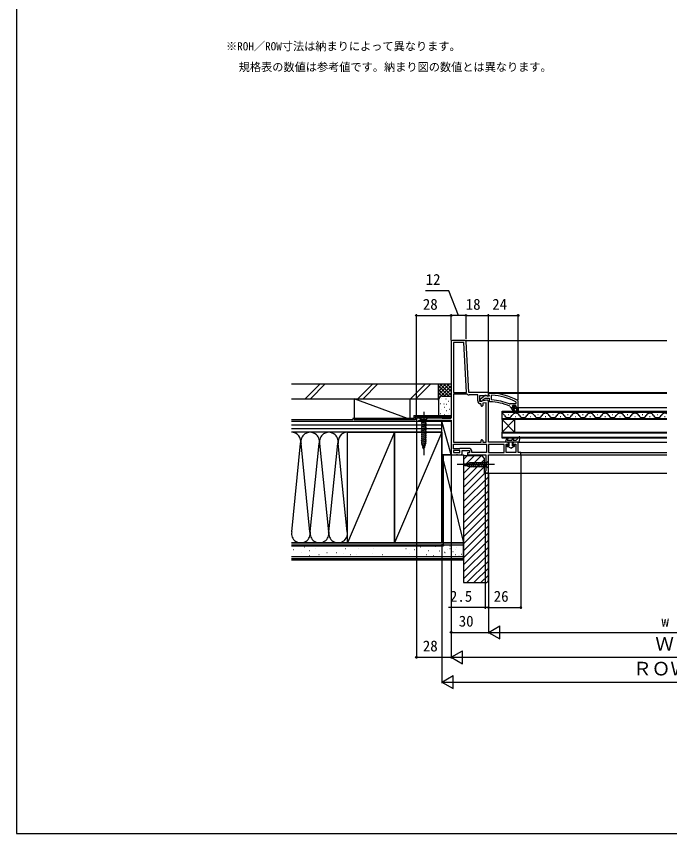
# Model space of a CAD drawing. Units: millimetres, scale not verified. Extents: x -525 to 525, y -783 to 779.
# Drawn here: x -525 to 1, y -783 to -125 of the extents above; entities that cross this region are included whole.
import ezdxf
from ezdxf.enums import TextEntityAlignment as Align

# ---------------------------------------------------------------- set-up
doc = ezdxf.new("R2010")
doc.units = ezdxf.units.MM
doc.header["$LTSCALE"] = 4
for name, color, linetype in [('0-1_USER1', 3, 'Continuous'), ('0-2_YKK_11', 7, 'Continuous'), ('0-3_YKK_12', 2, 'Continuous'), ('0-4_YKK_13', 4, 'Continuous'), ('0-6_YKK_D', 6, 'Continuous'), ('0-7_YKK_ZWAK', 7, 'Continuous'), ('0-8_YSS_K', 3, 'Continuous'), ('0-9_YSS_KE', 3, 'Continuous')]:
    doc.layers.add(name, color=color, linetype=linetype)
doc.styles.add('ＭＳ ゴシック', font='')
doc.styles.get('ＭＳ ゴシック').set_extended_font_data('MS Gothic')

msp = doc.modelspace()

# ---------------------------------------------------------------- linework, layer by layer
at = {"layer": '0-2_YKK_11'}
msp.add_line((-163.949, -385.8), (-174, -385.8), dxfattribs=at)
for points in [[(-175, -386.8), (-175, -448.3), (-203, -448.3), (-203, -450.8), (-201.7, -450.8), (-201.223, -450.45), (-200.746, -450.1), (-175, -450.1), (-175, -477.8), (-170.758, -477.8), (-170.575, -477.68), (-170.025, -477.68), (-169.842, -477.8), (-167.2, -477.8)], [(-146.174, -434.015), (-151.8, -435.007), (-151.8, -430.2), (-146.444, -430.2), (-145.576, -430.742), (-145, -430.423), (-145, -427.8), (-160.799, -427.8), (-162.95, -386.748)], [(-173.2, -429.2), (-173.2, -467.8), (-150.8, -467.8), (-150.8, -466.4)], [(-161.752, -429.274), (-162.014, -429.2), (-173.2, -429.2)], [(-153.6, -434.411), (-153.6, -429.6), (-160.599, -429.6)], [(-147.517, -430.213), (-151.5, -433.325), (-151.5, -434.8), (-150.399, -434.8), (-149.899, -434.325), (-149.708, -433.955), (-147.461, -432.2), (-144.3, -432.2), (-144.3, -434.801), (-143.803, -435.301)], [(-144, -428.3), (-145, -428.3), (-145, -429.4), (-144.563, -429.896), (-144.3, -430.194), (-144.3, -430.6), (-145.7, -430.6), (-146.1, -430.4)], [(-142.179, -429.937), (-142.7, -430.437), (-142.7, -433.239), (-142.222, -433.739)], [(-150.8, -438.111), (-150.8, -437.211), (-151.3, -436.711)], [(-149.6, -466.4), (-149.6, -467.8), (-146.8, -467.8), (-146.8, -435.953), (-149.6, -436.447), (-149.6, -438.111)], [(-129.8, -467.8), (-145, -467.8), (-145, -435)], [(-128.096, -436.945), (-127.506, -436.792), (-127.112, -436.6)], [(-127.691, -438.874), (-127.4, -439.314), (-126.9, -439.8), (-126.3, -439.8), (-126.3, -440.3), (-124.213, -443.432), (-123.535, -443.011), (-125.1, -440.3), (-122, -440.3), (-122, -442.8), (-121, -442.8), (-121, -439.8), (-121, -442.8), (-122, -442.8), (-122, -440.3), (-125.1, -440.3), (-123.535, -443.011), (-124.213, -443.432), (-126.3, -440.3), (-126.3, -439.8), (-125.5, -439.8), (-125.2, -439.5), (-125.425, -439.21), (-125.8, -438.725), (-125.8, -438.7), (-124.994, -438.7), (-124.696, -438.963), (-123.704, -438.963), (-123.406, -438.7), (-122.6, -438.7), (-123.1, -438.2), (-125.3, -438.2), (-125.8, -438.7), (-124.994, -438.7), (-124.696, -438.963), (-123.704, -438.963), (-123.406, -438.7), (-122.6, -438.7), (-122.975, -439.21), (-123.2, -439.5)], [(-127.112, -436.6), (-122.6, -436.6), (-122.6, -435.694), (-122.862, -435.255)], [(-123.2, -439.5), (-122.9, -439.8), (-121, -439.8)], [(-121, -439.8), (-121, -434.753), (-121.253, -434.318)], [(-173.2, -469.2), (-146.4, -469.2), (-146.4, -476), (-158.4, -476), (-158.4, -475)], [(-160.7, -472.7), (-167.5, -472.7), (-167.9, -472.9), (-168.3, -473.1), (-173.2, -473.1), (-173.2, -469.2)], [(-166.2, -476.8), (-166.2, -474.5), (-160.2, -474.5), (-160.2, -476.3), (-161.8, -476.3), (-161.8, -477.8), (-147, -477.8), (-147, -490.708), (-147.25, -491.004), (-147.5, -491.3), (-147.5, -492.8), (-145, -492.8), (-145, -477.8), (-119, -477.8), (-119, -476), (-121, -476), (-121, -467.8), (-124.3, -467.8)], [(-125.3, -468.8), (-125.3, -469.3), (-122.8, -469.3), (-122.8, -476), (-130.6, -476), (-130.6, -469.3), (-128.8, -469.3), (-128.8, -468.8)]]:
    msp.add_lwpolyline(points, dxfattribs=at)
for points in [[(-162.601, -427.8), (-164.708, -387.6), (-173.2, -387.6), (-173.2, -427.8)], [(-145, -476), (-132.4, -476), (-132.4, -469.6), (-145, -469.6)], [(-168, -474.5), (-173.2, -474.5), (-173.2, -476), (-168, -476)]]:
    msp.add_lwpolyline(points, close=True, dxfattribs=at)
for centre, radius, start, end in [((-174, -386.8), 1, 90.00001, 179.99999), ((-163.949, -386.8), 1, 3.00003, 90), ((-160.599, -427.4), 2.2, 238.41364, 270.00001), ((-146.9, -431), 1, 36.86989, 128.08672), ((-146, -435), 1, 360, 99.99998), ((-144, -474.3), 46, 60.36285, 90.00001), ((-144, -474.3), 40.6, 66.93796, 87.4899), ((-144, -474.3), 44.4, 61.57018, 87.65008), ((-151.3, -434.411), 2.3, 180.00001, 269.99999), ((-150.2, -438.111), 0.6, 179.99999, 0.00001), ((-144, -474.3), 39, 65.28016, 89.70988), ((-150.2, -466.4), 0.6, 359.99999, 180.00001), ((-160.7, -475), 2.3, 0.00001, 89.99999), ((-129.8, -468.8), 1, 0.00001, 89.99999), ((-124.3, -468.8), 1, 90.00001, 179.99999), ((-167.2, -476.8), 1, 270.00001, 359.99999)]:
    msp.add_arc(centre, radius, start, end, dxfattribs=at)
at = {"layer": '0-3_YKK_12'}
for p, q in [((-163.949, -385.8), (-1.458, -385.8)), ((-145.5, -427.8), (-1.458, -427.8)), ((-144, -428.3), (-1.458, -428.3)), ((-121, -439.8), (-1.458, -439.8)), ((-134, -442.8), (-1.458, -442.8)), ((-134, -449.6), (-134, -442.8)), ((-1.458, -443.8), (-134, -443.8)), ((-129.2, -445.44), (-128.8, -445.44)), ((-123.2, -446.96), (-122.8, -446.96)), ((-117.2, -445.44), (-116.8, -445.44)), ((-111.2, -446.96), (-110.8, -446.96)), ((-105.2, -445.44), (-104.8, -445.44)), ((-99.2, -446.96), (-98.8, -446.96)), ((-93.2, -445.44), (-92.8, -445.44)), ((-87.2, -446.96), (-86.8, -446.96)), ((-81.2, -445.44), (-80.8, -445.44)), ((-75.2, -446.96), (-74.8, -446.96)), ((-69.2, -445.44), (-68.8, -445.44)), ((-63.2, -446.96), (-62.8, -446.96)), ((-57.2, -445.44), (-56.8, -445.44)), ((-51.2, -446.96), (-50.8, -446.96)), ((-45.2, -445.44), (-44.8, -445.44)), ((-39.2, -446.96), (-38.8, -446.96)), ((-33.2, -445.44), (-32.8, -445.44)), ((-27.2, -446.96), (-26.8, -446.96)), ((-21.2, -445.44), (-20.8, -445.44)), ((-15.2, -446.96), (-14.8, -446.96)), ((-15.2, -446.96), (-14.8, -446.96)), ((-9.2, -445.44), (-8.8, -445.44)), ((-3.2, -446.96), (-2.8, -446.96)), ((-3.2, -446.96), (-2.8, -446.96)), ((-134, -448.6), (-1.458, -448.6)), ((-134, -449.6), (-134, -459.6)), ((-134, -449.6), (-124, -459.6)), ((-134, -459.6), (-124, -449.6)), ((-1.458, -449.6), (-134, -449.6)), ((-124, -449.6), (-124, -459.6)), ((-134, -459.6), (-1.458, -459.6)), ((-134, -464.6), (-134, -459.6)), ((-1.458, -460.6), (-134, -460.6)), ((-134, -463.6), (-1.458, -463.6)), ((-1.458, -464.6), (-134, -464.6)), ((-121.5, -467.8), (-1.458, -467.8)), ((-119.5, -476), (-1.458, -476)), ((-119.5, -477.8), (-1.458, -477.8)), ((-145.5, -492.8), (-1.458, -492.8))]:
    msp.add_line(p, q, dxfattribs=at)
for centre, start, end in [((-135, -447.877), 29.20254, 73.08415), ((-129, -444.523), 209.20254, 330.79746), ((-123, -447.877), 29.20254, 150.79746), ((-117, -444.523), 209.20254, 330.79746), ((-111, -447.877), 29.20254, 150.79746), ((-105, -444.523), 209.20254, 330.79746), ((-99, -447.877), 29.20254, 150.79746), ((-93, -444.523), 209.20254, 330.79746), ((-87, -447.877), 29.20254, 150.79746), ((-81, -444.523), 209.20254, 330.79746), ((-75, -447.877), 29.20254, 150.79746), ((-69, -444.523), 209.20254, 330.79746), ((-63, -447.877), 29.20254, 150.79746), ((-57, -444.523), 209.20254, 330.79746), ((-51, -447.877), 29.20254, 150.79746), ((-45, -444.523), 209.20254, 330.79746), ((-39, -447.877), 29.20254, 150.79746), ((-33, -444.523), 209.20254, 330.79746), ((-27, -447.877), 29.20254, 150.79746), ((-21, -444.523), 209.20254, 330.79746), ((-15, -447.877), 29.20254, 150.79746), ((-9, -444.523), 209.20254, 330.79746), ((-3, -447.877), 63.34326, 150.79746)]:
    msp.add_arc(centre, 3.437, start, end, dxfattribs=at)
at = {"layer": '0-4_YKK_13'}
for p, q in [((-197, -443.301), (-197, -478.301)), ((-193.9, -448.301), (-200.1, -448.301)), ((-200.1, -448.301), (-198.55, -449.851)), ((-199.1, -452.278), (-194.9, -451.152)), ((-199.1, -453.831), (-194.9, -452.705)), ((-198.55, -449.851), (-198.55, -468.385)), ((-195.45, -449.851), (-198.55, -449.851)), ((-193.9, -448.301), (-195.45, -449.851)), ((-195.45, -468.385), (-195.45, -449.851)), ((-199.1, -455.384), (-194.9, -454.258)), ((-199.1, -456.936), (-194.9, -455.811)), ((-199.1, -458.489), (-194.9, -457.364)), ((-199.1, -460.042), (-194.9, -458.917)), ((-199.1, -461.595), (-194.9, -460.47)), ((-199.1, -463.148), (-194.9, -462.023)), ((-199.1, -464.701), (-194.9, -463.576)), ((-199.1, -466.254), (-194.9, -465.128)), ((-199.1, -467.807), (-194.9, -466.681)), ((-130.261, -464.607), (-131.6, -467.8)), ((-129.339, -464.993), (-129.761, -466)), ((-124.969, -466), (-124.458, -465.034)), ((-124.969, -466), (-122.6, -466)), ((-120.298, -463.433), (-122.6, -466)), ((-119.612, -463.796), (-120.6, -467.8)), ((-198.841, -469.29), (-194.9, -468.234)), ((-197, -473.301), (-198.55, -468.385)), ((-198.39, -470.722), (-195.354, -469.909)), ((-197.938, -472.154), (-195.888, -471.605)), ((-197, -473.301), (-195.45, -468.385)), ((-120.6, -467.8), (-131.6, -467.8)), ((-129.15, -470.3), (-129.9, -470.3)), ((-129.9, -471.1), (-129.266, -471.1)), ((-127.05, -472.5), (-129.266, -471.1)), ((-128.95, -470.354), (-128.3, -470.729)), ((-128.3, -470.729), (-128.3, -467.8)), ((-127.05, -472.5), (-124.834, -471.1)), ((-125.8, -467.8), (-125.8, -470.729)), ((-125.15, -470.354), (-125.8, -470.729)), ((-124.2, -470.3), (-124.95, -470.3)), ((-124.834, -471.1), (-124.2, -471.1)), ((-140, -485.8), (-170, -485.8)), ((-165, -485.8), (-160.084, -484.25)), ((-165, -485.8), (-160.084, -487.35)), ((-163.853, -484.862), (-163.304, -486.911)), ((-162.421, -484.41), (-161.608, -487.446)), ((-160.989, -483.959), (-159.933, -487.9)), ((-146.55, -484.25), (-160.084, -484.25)), ((-159.506, -483.7), (-158.38, -487.9)), ((-157.953, -483.7), (-156.827, -487.9)), ((-156.4, -483.7), (-155.274, -487.9)), ((-154.847, -483.7), (-153.721, -487.9)), ((-153.294, -483.7), (-152.169, -487.9)), ((-151.741, -483.7), (-150.616, -487.9)), ((-150.188, -483.7), (-149.063, -487.9)), ((-148.635, -483.7), (-147.51, -487.9)), ((-145, -482.7), (-146.55, -484.25)), ((-146.55, -487.35), (-146.55, -484.25)), ((-145, -488.9), (-145, -482.7)), ((-160.084, -487.35), (-146.55, -487.35)), ((-145, -488.9), (-146.55, -487.35))]:
    msp.add_line(p, q, dxfattribs=at)
msp.add_lwpolyline([(-129.761, -466), (-126.1, -466), (-125.342, -464.566)], dxfattribs=at)
for centre, radius, start, end in [((-129.8, -464.8), 0.5, 337.25283, 157.25283), ((-124.9, -464.8), 0.5, 332.13522, 152.13522), ((-120, -463.7), 0.4, 346.1348, 138.11337), ((-129.9, -470.7), 0.4, 89.99781, 270), ((-129.15, -470.7), 0.4, 59.99841, 90), ((-124.95, -470.7), 0.4, 90, 119.9989), ((-124.2, -470.7), 0.4, 270, 89.99781)]:
    msp.add_arc(centre, radius, start, end, dxfattribs=at)
at = {"layer": '0-6_YKK_D'}
for p, q in [((-203, -447.8), (-203, -364.8)), ((-203, -365.8), (-175, -365.8)), ((-175, -385.8), (-175, -364.8)), ((-175, -385.8), (-175, -364.8)), ((-163, -365.8), (-175, -365.8)), ((-163, -384.8), (-163, -364.8)), ((-163, -384.8), (-163, -364.8)), ((-163, -365.8), (-145, -365.8)), ((-145, -427.3), (-145, -364.8)), ((-145, -427.3), (-145, -364.8)), ((-145, -365.8), (-121, -365.8)), ((-121, -433.753), (-121, -364.8)), ((-203, -451.3), (-203, -641.8)), ((-175, -478.3), (-175, -641.8)), ((-175, -478.3), (-175, -641.8)), ((-175, -478.3), (-175, -621.8)), ((-119, -478.3), (-119, -601.8)), ((-147.5, -493.3), (-147.5, -601.8)), ((-145, -493.3), (-145, -621.8)), ((-145, -493.3), (-145, -621.8)), ((-145, -493.3), (-145, -601.8)), ((-145, -493.3), (-145, -601.8)), ((-182.502, -549.8), (-182.502, -661.801)), ((-147.5, -600.8), (-177.07, -600.8)), ((-145, -600.8), (-147.5, -600.8)), ((-145, -600.8), (-119, -600.8)), ((-145, -600.8), (-142.45, -600.8)), ((-145, -620.8), (-135.907, -615.55)), ((-135.907, -626.05), (-135.907, -615.55)), ((-175, -620.8), (-145, -620.8)), ((-145, -620.8), (-135.907, -626.05)), ((-145, -620.8), (-126.813, -620.8)), ((-134.5, -620.8), (134.5, -620.8)), ((-175, -640.8), (-165.907, -635.55)), ((-165.907, -646.05), (-165.907, -635.55)), ((-203, -640.8), (-175, -640.8)), ((-175, -640.8), (-165.907, -646.05)), ((-175, -640.8), (-156.813, -640.8)), ((-164.5, -640.8), (164.5, -640.8)), ((-182.502, -660.801), (-173.409, -655.551)), ((-173.409, -666.051), (-173.409, -655.551)), ((-182.502, -660.801), (-173.409, -666.051)), ((-182.502, -660.801), (-164.316, -660.801)), ((-172.002, -660.801), (172, -660.801))]:
    msp.add_line(p, q, dxfattribs=at)
msp.add_lwpolyline([(-169, -365.8), (-176.927, -345.8), (-195.654, -345.8)], dxfattribs=at)
for centre in [(-203, -365.8), (-175, -365.8), (-175, -365.8), (-163, -365.8), (-163, -365.8), (-145, -365.8), (-145, -365.8), (-121, -365.8), (-147.5, -600.8), (-145, -600.8), (-145, -600.8), (-119, -600.8), (-175, -620.8), (-203, -640.8)]:
    msp.add_circle(centre, 0.637, dxfattribs=at)
at = {"layer": '0-7_YKK_ZWAK'}
msp.add_line((-525, 747.2), (-525, -782.8), dxfattribs=at)
msp.add_lwpolyline([(-525, -782.8), (525, -782.8), (525, 747.2)], dxfattribs=at)
at = {"layer": '0-8_YSS_K'}
for p, q in [((-280.538, -420.8), (-292.538, -432.8)), ((-276.295, -420.8), (-288.295, -432.8)), ((-238.111, -420.8), (-250.111, -432.8)), ((-233.869, -420.8), (-245.869, -432.8)), ((-207.685, -432.8), (-195.685, -420.8)), ((-191.442, -420.8), (-203.442, -432.8)), ((-185.203, -420.8), (-175, -420.8)), ((-185.203, -433.8), (-185.203, -420.8)), ((-176.345, -420.8), (-185.203, -429.658)), ((-179.174, -420.8), (-185.203, -426.829)), ((-182.002, -420.8), (-185.203, -424.001)), ((-184.83, -420.8), (-185.203, -421.173)), ((-175, -429.861), (-184.061, -420.8)), ((-175, -427.033), (-181.233, -420.8)), ((-175, -424.204), (-178.404, -420.8)), ((-175, -421.376), (-175.576, -420.8)), ((-175, -422.283), (-185.203, -432.486)), ((-176.889, -430.8), (-185.203, -422.486)), ((-179.718, -430.8), (-185.203, -425.315)), ((-175, -425.112), (-180.688, -430.8)), ((-253.003, -432.8), (-208.003, -432.8)), ((-208.003, -448.8), (-208.003, -432.8)), ((-182.529, -430.818), (-185.203, -428.143)), ((-184.408, -431.766), (-185.203, -430.972)), ((-185.203, -433.8), (-185.203, -445.3)), ((-182.398, -432.468), (-182.598, -432.468)), ((-182.203, -430.8), (-175, -430.8)), ((-179.06, -433.135), (-179.26, -433.135)), ((-175, -427.94), (-177.86, -430.8)), ((-183.399, -436.807), (-183.599, -436.807)), ((-180.729, -437.141), (-180.929, -437.141)), ((-180.126, -439.934), (-180.326, -439.934)), ((-178.392, -437.475), (-178.592, -437.475)), ((-177.204, -434.966), (-177.404, -434.966)), ((-183.399, -444.823), (-183.599, -444.823)), ((-182.398, -441.481), (-182.598, -441.481)), ((-180.395, -445.654), (-180.595, -445.654)), ((-178.726, -442.482), (-178.926, -442.482)), ((-176.723, -444.489), (-176.923, -444.489)), ((-176.419, -441.395), (-176.619, -441.395)), ((-303.5, -450.8), (-182.5, -450.8)), ((-303.5, -453.8), (-182.5, -453.8)), ((-175, -477.8), (-182.5, -450.8)), ((-182.5, -459.8), (-182.5, -450.8)), ((-182.203, -448.3), (-175.203, -448.3)), ((-180.061, -448.161), (-180.261, -448.161)), ((-177.391, -447.493), (-177.591, -447.493)), ((-303.5, -456.8), (-182.5, -456.8)), ((-182.5, -459.8), (-303.5, -459.8)), ((-258.5, -459.801), (-303.5, -459.801)), ((-220.5, -459.8), (-258.5, -548.8)), ((-258.5, -548.801), (-258.5, -459.801)), ((-182.5, -459.8), (-220.5, -548.8)), ((-303.342, -539.77), (-296.158, -468.833)), ((-288.658, -539.77), (-295.842, -468.833)), ((-288.342, -539.77), (-281.158, -468.833)), ((-280.842, -468.833), (-273.658, -539.77)), ((-273.342, -539.77), (-266.158, -468.833)), ((-258.658, -539.77), (-265.842, -468.833)), ((-182.5, -548.8), (-182.5, -477.8)), ((-182.5, -477.8), (-165, -548.8)), ((-165, -481.611), (-162.189, -478.8)), ((-165, -487.268), (-156.532, -478.8)), ((-165, -492.925), (-150.875, -478.8)), ((-165, -498.582), (-148, -481.582)), ((-165, -504.239), (-148, -487.239)), ((-165, -509.895), (-147.803, -492.698)), ((-165, -515.552), (-145, -495.552)), ((-165, -521.209), (-145, -501.209)), ((-165, -526.866), (-145, -506.866)), ((-165, -532.523), (-145, -512.523)), ((-165, -538.18), (-145, -518.18)), ((-165, -543.837), (-145, -523.837)), ((-165, -549.493), (-145, -529.493)), ((-165, -555.15), (-145, -535.15)), ((-165, -560.807), (-145, -540.807)), ((-258.5, -548.801), (-303.5, -548.801)), ((-303.5, -550.3), (-165, -550.3)), ((-299.447, -550.542), (-299.647, -550.542)), ((-292.854, -552.19), (-293.054, -552.19)), ((-276.371, -551.366), (-276.571, -551.366)), ((-267.305, -551.366), (-267.505, -551.366)), ((-254.118, -551.366), (-254.318, -551.366)), ((-243.404, -551.366), (-243.604, -551.366)), ((-231.111, -551.366), (-231.311, -551.366)), ((-199.627, -552.19), (-199.827, -552.19)), ((-191.386, -551.366), (-191.586, -551.366)), ((-187.295, -551.799), (-187.495, -551.799)), ((-180.669, -551.019), (-180.869, -551.019)), ((-175.782, -551.366), (-175.982, -551.366)), ((-167.871, -550.63), (-168.071, -550.63)), ((-165, -566.464), (-145, -546.464)), ((-165, -572.121), (-145, -552.121)), ((-301.92, -554.338), (-302.12, -554.338)), ((-295.326, -556.811), (-295.526, -556.811)), ((-288.733, -555.162), (-288.933, -555.162)), ((-283.788, -553.514), (-283.988, -553.514)), ((-281.316, -558.459), (-281.516, -558.459)), ((-274.722, -556.811), (-274.922, -556.811)), ((-267.305, -556.811), (-267.505, -556.811)), ((-261.536, -557.635), (-261.736, -557.635)), ((-259.888, -553.514), (-260.088, -553.514)), ((-255.767, -558.459), (-255.967, -558.459)), ((-250.822, -558.459), (-251.022, -558.459)), ((-249.173, -553.514), (-249.373, -553.514)), ((-238.459, -557.635), (-238.659, -557.635)), ((-237.635, -553.514), (-237.835, -553.514)), ((-230.286, -558.459), (-230.486, -558.459)), ((-211.166, -553.514), (-211.366, -553.514)), ((-208.693, -557.635), (-208.893, -557.635)), ((-204.572, -554.338), (-204.772, -554.338)), ((-194.682, -558.459), (-194.882, -558.459)), ((-193.034, -555.162), (-193.234, -555.162)), ((-184.177, -555.417), (-184.377, -555.417)), ((-180.142, -556.587), (-180.342, -556.587)), ((-179.848, -556.811), (-180.048, -556.811)), ((-177.804, -554.248), (-178.004, -554.248)), ((-175.727, -553.514), (-175.927, -553.514)), ((-173.309, -555.987), (-173.509, -555.987)), ((-171.606, -558.459), (-171.806, -558.459)), ((-171.379, -554.248), (-171.579, -554.248)), ((-170.804, -552.711), (-171.004, -552.711)), ((-166.381, -558), (-166.581, -558)), ((-165, -577.778), (-145, -557.778)), ((-303.5, -559.8), (-165, -559.8)), ((-303.5, -562.3), (-165, -562.3)), ((-298.623, -560.107), (-298.823, -560.107)), ((-288.733, -559.283), (-288.933, -559.283)), ((-269.777, -560.107), (-269.977, -560.107)), ((-246.701, -560.107), (-246.901, -560.107)), ((-202.924, -559.283), (-203.124, -559.283)), ((-188.913, -559.283), (-189.113, -559.283)), ((-183.987, -559.705), (-184.187, -559.705)), ((-177.375, -560.107), (-177.575, -560.107)), ((-175.465, -560.095), (-175.665, -560.095)), ((-168.65, -559.705), (-168.85, -559.705)), ((-162.366, -580.8), (-145, -563.435)), ((-156.709, -580.8), (-145, -569.091)), ((-151.052, -580.8), (-145, -574.748))]:
    msp.add_line(p, q, dxfattribs=at)
for points in [[(-210.003, -448.8), (-253.003, -432.8), (-253.003, -448.8)], [(-182.5, -477.8), (-165, -477.8), (-165, -548.8), (-182.5, -548.8)]]:
    msp.add_lwpolyline(points, dxfattribs=at)
msp.add_lwpolyline([(-182.5, -477.8), (-182.5, -450.8), (-175, -450.8), (-175, -477.8)], close=True, dxfattribs=at)
for centre, radius, start, end in [((-182.203, -433.8), 3, 90, 180), ((-182.203, -445.3), 3, 180, 270), ((-303.5, -467.301), 7.5, 348.21647, 90), ((-288.5, -467.301), 7.5, 348.21647, 191.78354), ((-273.5, -467.301), 7.5, 348.21647, 191.78354), ((-258.5, -467.301), 7.5, 90, 191.78354), ((-296, -541.301), 7.5, 168.21638, 11.78352), ((-281, -541.301), 7.5, 168.21638, 11.78352), ((-266, -541.301), 7.5, 168.21638, 11.78352)]:
    msp.add_arc(centre, radius, start, end, dxfattribs=at)
at = {"layer": '0-9_YSS_KE'}
for p, q in [((-303.5, -432.8), (-185.203, -432.8)), ((-205, -446.3), (-175, -446.3)), ((-254, -449.8), (-303.5, -449.8)), ((-254, -448.8), (-254, -449.8)), ((-204, -447.3), (-175, -447.3)), ((-258.5, -548.8), (-258.5, -459.8)), ((-258.5, -459.8), (-220.5, -459.8)), ((-220.5, -459.8), (-220.5, -548.8)), ((-181.5, -477.8), (-181.5, -551.3)), ((-181.5, -477.8), (-181.5, -551.3)), ((-303.5, -548.801), (-165.187, -548.8)), ((-181.5, -551.3), (-303.5, -551.3)), ((-181.5, -551.3), (-303.5, -551.3)), ((-220.5, -548.8), (-258.5, -548.8)), ((-165, -561.3), (-165, -548.8)), ((-303.5, -561.3), (-165, -561.3))]:
    msp.add_line(p, q, dxfattribs=at)
for points in [[(-303.5, -420.8), (-185.203, -420.8), (-185.203, -432.8)], [(-205, -446.3), (-205, -448.8), (-254, -448.8)], [(-204, -447.3), (-204, -449.8), (-253, -449.8)], [(-165, -478.8), (-165, -580.8), (-147, -580.8)], [(-145, -578.8), (-145, -492.8), (-148, -492.8), (-148, -480.8), (-150, -478.8), (-165, -478.8)]]:
    msp.add_lwpolyline(points, dxfattribs=at)
msp.add_lwpolyline([(-220.5, -548.8), (-220.5, -459.8), (-182.5, -459.8), (-182.5, -548.8)], close=True, dxfattribs=at)
msp.add_arc((-147, -578.8), 2, 270.00001, 359.99999, dxfattribs=at)

# ---------------------------------------------------------------- texts
at = {"layer": '0-1_USER1', "style": 'ＭＳ ゴシック'}
for s, p in [('※ROH／ROW寸法は納まりによって異なります。', (-356.227, -154.385)), ('\u3000規格表の数値は参考値です。納まり図の数値とは異なります。', (-355, -171.124))]:
    msp.add_text(s, height=6.598, dxfattribs=at).set_placement(p, align=Align.BOTTOM_LEFT)
at = {"layer": '0-6_YKK_D', "style": 'ＭＳ ゴシック'}
for s, height, p in [('12', 8.798, (-195.495, -343.8)), ('28', 8.798, (-197.761, -363.8)), ('18', 8.798, (-163.239, -363.8)), ('24', 8.798, (-141.898, -363.8)), ('2.5', 8.798, (-175.957, -598.8)), ('26', 8.798, (-140.693, -598.8)), ('30', 8.798, (-168.864, -618.8)), ('w', 8.798, (-5.659, -618.8)), ('Ｗ', 11, (-10.653, -638.8)), ('28', 8.798, (-197.761, -638.8)), ('ＲＯＷ', 11, (-28.51, -658.801))]:
    msp.add_text(s, height=height, dxfattribs=at).set_placement(p, align=Align.BOTTOM_LEFT)

doc.saveas('drawing.dxf')
